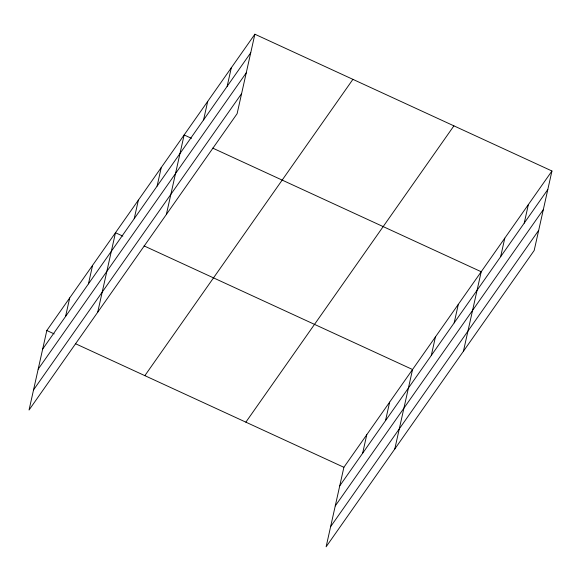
<?xml version="1.0" encoding="UTF-8"?>
<svg xmlns="http://www.w3.org/2000/svg" width="581" height="581" viewBox="0 0 581 581"><rect width="100%" height="100%" fill="white"/><g stroke="black" fill="none" stroke-linecap="round" stroke-linejoin="round"><path stroke-width="0.87" d="M254.877 34.214L46.821 330.509L29.05 410.004L237.113 113.702L254.877 34.214L551.95 170.996L534.179 250.491L326.123 546.786L343.887 467.298L551.95 170.996M65.559 316.463L69.705 297.922M88.45 283.869L92.59 265.328M97.71 312.222L115.481 232.734L122.831 236.118M134.218 218.681L138.365 200.14M157.11 186.094L161.249 167.546M166.369 214.447L184.141 134.952L191.49 138.336M203.575 119.918L207.715 101.37M227.156 86.337L231.296 67.795M362.631 453.245L366.778 434.704M385.515 420.651L389.662 402.11M394.782 449.011L412.554 369.516L144.073 245.901M431.291 355.47L435.438 336.922M454.175 322.876L458.322 304.328M463.442 351.229L481.213 271.741L212.733 148.119M500.648 256.7L504.787 238.159M524.222 223.119L528.369 204.577M42.674 349.058L250.731 52.755M38.179 369.167L246.235 72.872M33.545 389.895L241.609 93.592M144.851 375.653L352.914 79.35M245.857 422.155L453.914 125.859M339.747 485.839L547.803 189.537M335.252 505.949L543.308 209.654M330.618 526.677L538.674 230.374M46.821 330.509L54.171 333.901M75.414 343.676L343.887 467.298"/></g></svg>
